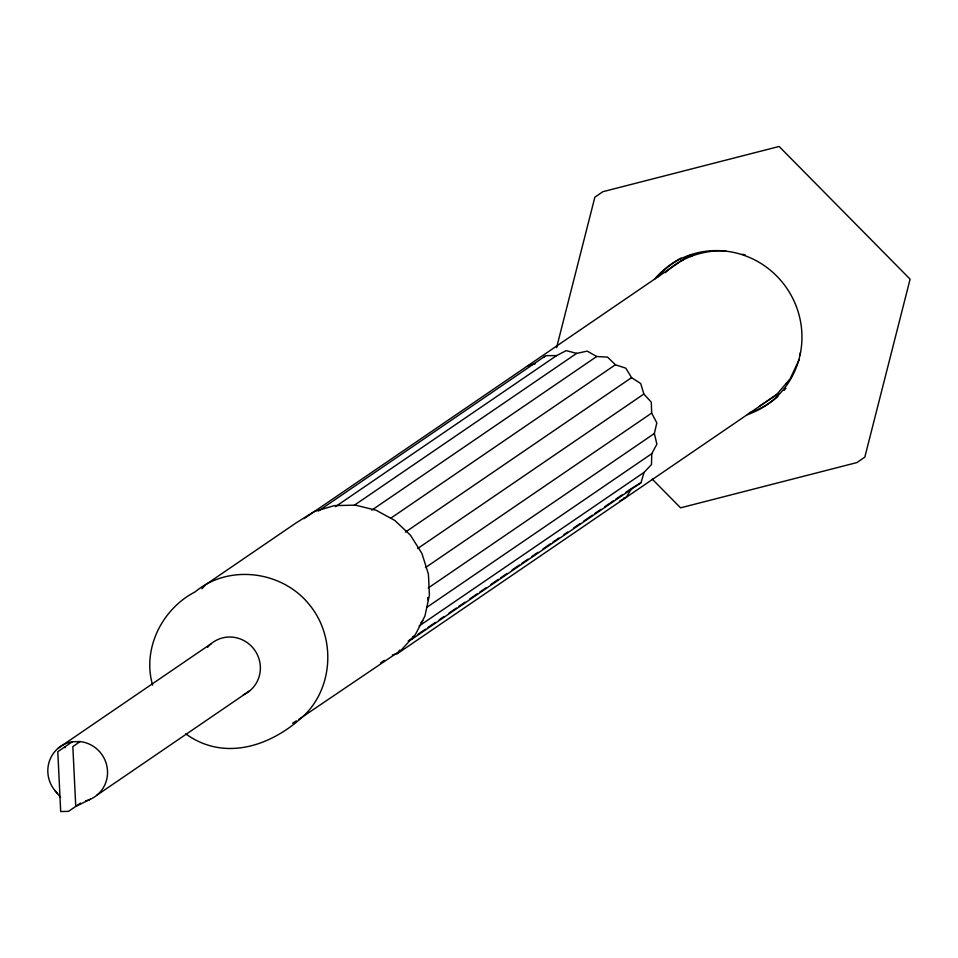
<?xml version="1.0" encoding="UTF-8"?>
<svg xmlns="http://www.w3.org/2000/svg" width="958" height="958" viewBox="0 0 958 958"><rect width="100%" height="100%" fill="white"/><g stroke="black" fill="none" stroke-linecap="round" stroke-linejoin="round"><path stroke-width="1.44" d="M354.185 505.345L576.644 353.382L587.218 351.131L596.702 356.508L607.564 357.118L615.407 364.759L625.813 368.183L631.562 377.644L640.734 383.571L643.848 394.049L651.308 402.228L651.656 413.09L656.817 422.885L654.362 433.507L656.877 444.141L651.775 453.685L651.488 464.534L644.075 472.366L419.149 626.005M799.966 355.322L800.481 352.412M556.586 347.634L594.87 197.168L602.857 191.708L779.117 146.466L910.1 279.173L864.823 457.134L856.835 462.594L680.575 507.836L652.29 479.168M408.958 640.926L412.383 638.878L413.149 636.292M412.383 638.878L641.022 482.688L644.075 472.366M799.176 359.693L790.134 378.805L776.447 394.78L759.035 406.515M392.385 654.997L397.546 653.548L399.69 650.099M619.694 501.01L626.185 497.37L631.885 488.173L625.706 492.4M665.367 272.659C681.198 257.043 703.723 249.93 725.745 250.804M201.851 588.811L205.635 584.703L296.405 522.697L314.152 511.608L334.27 505.62L355.37 505.141L376.015 510.207L394.804 520.457L410.455 535.211L421.903 553.449L428.37 573.938L428.657 578.692L429.4 595.277L424.945 616.006L415.293 634.735L401.103 650.159L298.92 719.29M420.993 622.676L422.849 620.724M543.904 357.478L545.868 355.646L556.622 355.586L566.178 350.628L576.644 353.382M303.985 518.637L679.138 262.372M318.475 510.973L545.868 355.646M690.79 256.648L692.969 255.163M335.396 506.698L556.622 355.586M371.764 510.159L596.702 356.508M390.469 518.41L615.407 364.759M58.342 748.078L211.179 643.668M85.561 800.912A30.452 29.602 55.7 0 0 107.416 769.609A30.452 29.602 55.7 0 0 80.113 741.588L72.329 741.767L57.791 751.695L60.701 811.534L68.485 811.366L80.604 803.091M80.113 741.588L72.844 746.557L75.754 806.396L90.447 799.223M405.402 532.133L631.562 377.644M417.676 548.539L643.848 394.049M425.484 567.579L651.656 413.09M96.998 795.128L249.834 690.73M428.202 588.008L654.362 433.507M426.837 607.336L651.775 453.685M408.192 640.986L414.371 636.759M418.083 634.232L425.496 629.166M427.963 627.478L435.387 622.413M439.087 619.874L444.033 616.497M448.979 613.12L456.391 608.055M458.87 606.366L465.049 602.151M469.983 598.774L477.407 593.709M479.874 592.02L486.053 587.793M490.999 584.416L498.411 579.351M500.89 577.662L507.069 573.447M512.003 570.07L519.428 565.004M521.894 563.316L528.074 559.089M531.786 556.562L537.965 552.335M542.911 548.958L550.323 543.893M552.79 542.204L558.969 537.989M563.915 534.612L567.627 532.073M573.806 527.858L579.985 523.631M583.685 521.104L592.343 515.188M594.81 513.5L600.989 509.285M604.702 506.746L613.348 500.842M615.826 499.154L622.005 494.927M785.943 383.703L788.123 382.218M380.601 662.888L384.302 660.361M397.546 653.548L778.734 393.163M680.228 261.63L686.275 257.558M292.585 723.254L296.381 720.871M633.034 487.49L641.022 482.688M623.61 498.088L626.185 497.37M527.678 365.836L535.402 363.681M742.258 254.265L745.156 254.864M185.72 733.852C222.927 760.868 267.749 747.204 299.794 719.362C333.588 691.448 336.905 637.681 309.147 604.414C282.035 570.74 228.627 563.831 195.097 591.9C162.046 608.905 142.012 648.901 152.621 685.15M54.893 790.506L60.498 797.391M427.603 597.66L428.238 600.319M65.06 746.737L65.108 747.767M207.515 647.321A30.452 29.602 55.7 0 1 254.109 649.332A30.452 29.602 55.7 0 1 243.284 694.825M57.612 793.416A30.452 29.602 55.7 0 1 48.954 762.544A30.452 29.602 55.7 0 1 72.329 741.767M654.482 279.269A84.999 82.604 55.7 0 1 786.662 288.059A84.999 82.604 55.7 0 1 747.444 414.634M777.92 396.456A84.999 82.604 55.7 0 1 749.336 412.862M657.751 277.042A84.999 82.604 55.7 0 1 681.126 258.025M785.955 388.182A84.999 82.604 55.7 0 1 784.051 390.373M681.102 261.031A82.172 79.849 55.7 0 1 689.856 255.331"/></g></svg>
